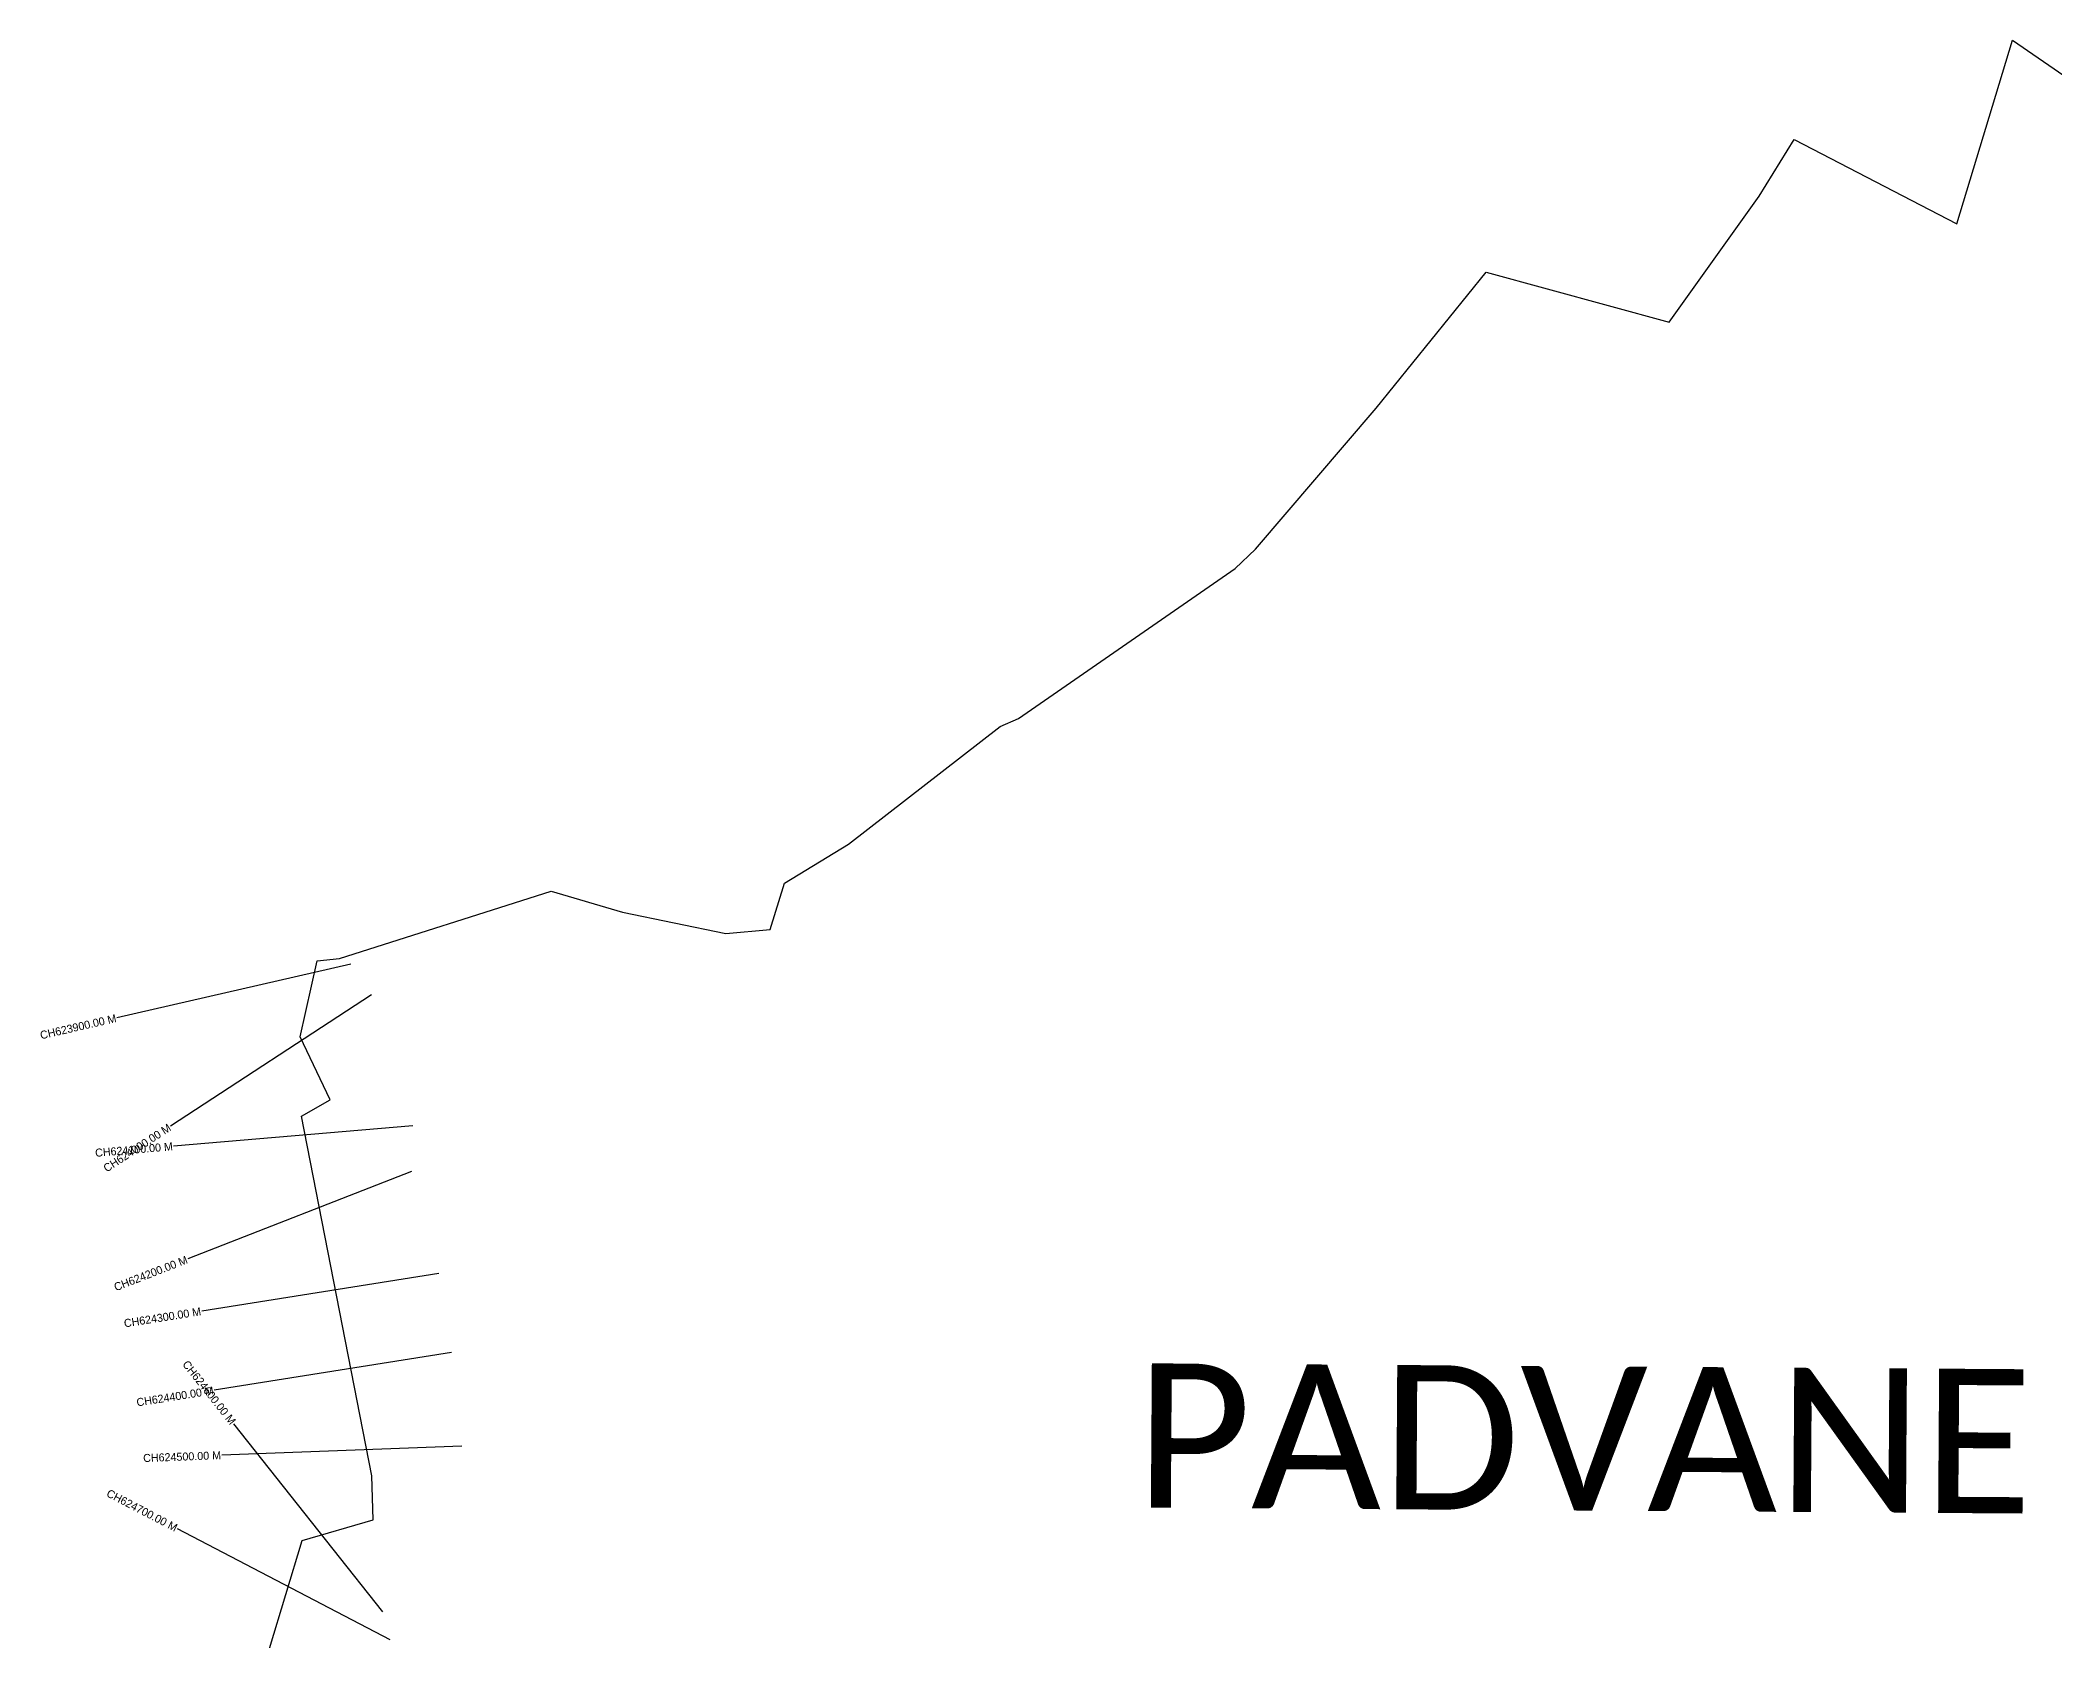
# Model space of a CAD drawing. Header units: metres. Extents: x 325186 to 329094, y 1812871 to 1816644.
# Drawn here: x 325186 to 327704, y 1814643 to 1816644 of the extents above; entities that cross this region are included whole.
import ezdxf
from ezdxf.enums import TextEntityAlignment as Align

# ---------------------------------------------------------------- set-up
doc = ezdxf.new("R2010")
doc.units = ezdxf.units.M
for name, color, linetype in [('CS', 134, 'Continuous'), ('CSMark', 6, 'Continuous'), ('village', 3, 'Continuous'), ('VILLAGE NAME', 250, 'Continuous')]:
    doc.layers.add(name, color=color, linetype=linetype)

msp = doc.modelspace()

# ---------------------------------------------------------------- linework, layer by layer
at = {"layer": 'CS'}
for p, q in [((325574.3, 1815489.1), (325282, 1815422)), ((325600, 1815450.7), (325348.9, 1815286.6)), ((325651.7, 1815287.1), (325352.8, 1815261.5)), ((325650, 1815229.7), (325370.5, 1815120.6)), ((325684.3, 1815102.5), (325388, 1815055.3)), ((325700, 1815003.7), (325403.7, 1814956.6)), ((325614.3, 1814679.3), (325428.1, 1814914.6)), ((325712.9, 1814886.6), (325413.1, 1814875.3)), ((325623.5, 1814644.6), (325357.5, 1814783.3))]:
    msp.add_line(p, q, dxfattribs=at)
at = {"layer": 'village', "color": 3, "true_color": 0x00ff00}
msp.add_polyline3d([(325452.4, 1814566.2, 0), (325513.4, 1814768.5, 0), (325602.4, 1814794.3, 0), (325600.8, 1814849.3, 0), (325512.7, 1815298.9, 0), (325548.7, 1815319.5, 0), (325511, 1815398.3, 0), (325532.2, 1815493.4, 0), (325560, 1815496.1, 0), (325824.7, 1815580.4, 0), (325914.1, 1815554.2, 0), (326042.9, 1815527.5, 0), (326098.5, 1815532.3, 0), (326116.3, 1815590.2, 0), (326196.6, 1815639.2, 0), (326385.9, 1815786.2, 0), (326408.7, 1815796.1, 0), (326679.6, 1815983.8, 0), (326705.2, 1816007.6, 0), (326856.1, 1816184.2, 0), (326993.6, 1816354.1, 0), (327222.3, 1816291.6, 0), (327334.8, 1816449.1, 0), (327378.4, 1816520, 0), (327581.6, 1816414.5, 0), (327651.2, 1816643.8, 0), (327916, 1816462.1, 0)], dxfattribs=at)

# ---------------------------------------------------------------- texts
at = {"layer": 'CSMark'}
for s, rotation, p in [('CH623900.00 M', 12.932, (325281, 1815421.7)), ('CH624000.00 M', 33.168, (325348, 1815286)), ('CH624100.00 M', 4.891, (325351.8, 1815261.4)), ('CH624200.00 M', 21.3298, (325369.6, 1815120.2)), ('CH624300.00 M', 9.0377, (325387, 1815055.2)), ('CH624600.00 M', 308.351, (325427.5, 1814915.4)), ('CH624400.00 M', 9.0377, (325402.7, 1814956.4)), ('CH624500.00 M', 2.1499, (325412.1, 1814875.3)), ('CH624700.00 M', 332.4589, (325356.6, 1814783.8))]:
    msp.add_text(s, height=10, rotation=rotation, dxfattribs=at).set_placement(p, align=Align.MIDDLE_RIGHT)
at = {"layer": 'VILLAGE NAME', "insert": (326555.4, 1814990.2), "char_height": 180.345, "attachment_point": 1, "rotation": 359.6139}
msp.add_mtext_dynamic_manual_height_columns('{\\fCalibri|b0|i0|c0|p34;PADVANE}', width=1779.605, gutter_width=901.7, heights=[0], dxfattribs=at)

doc.saveas('drawing.dxf')
